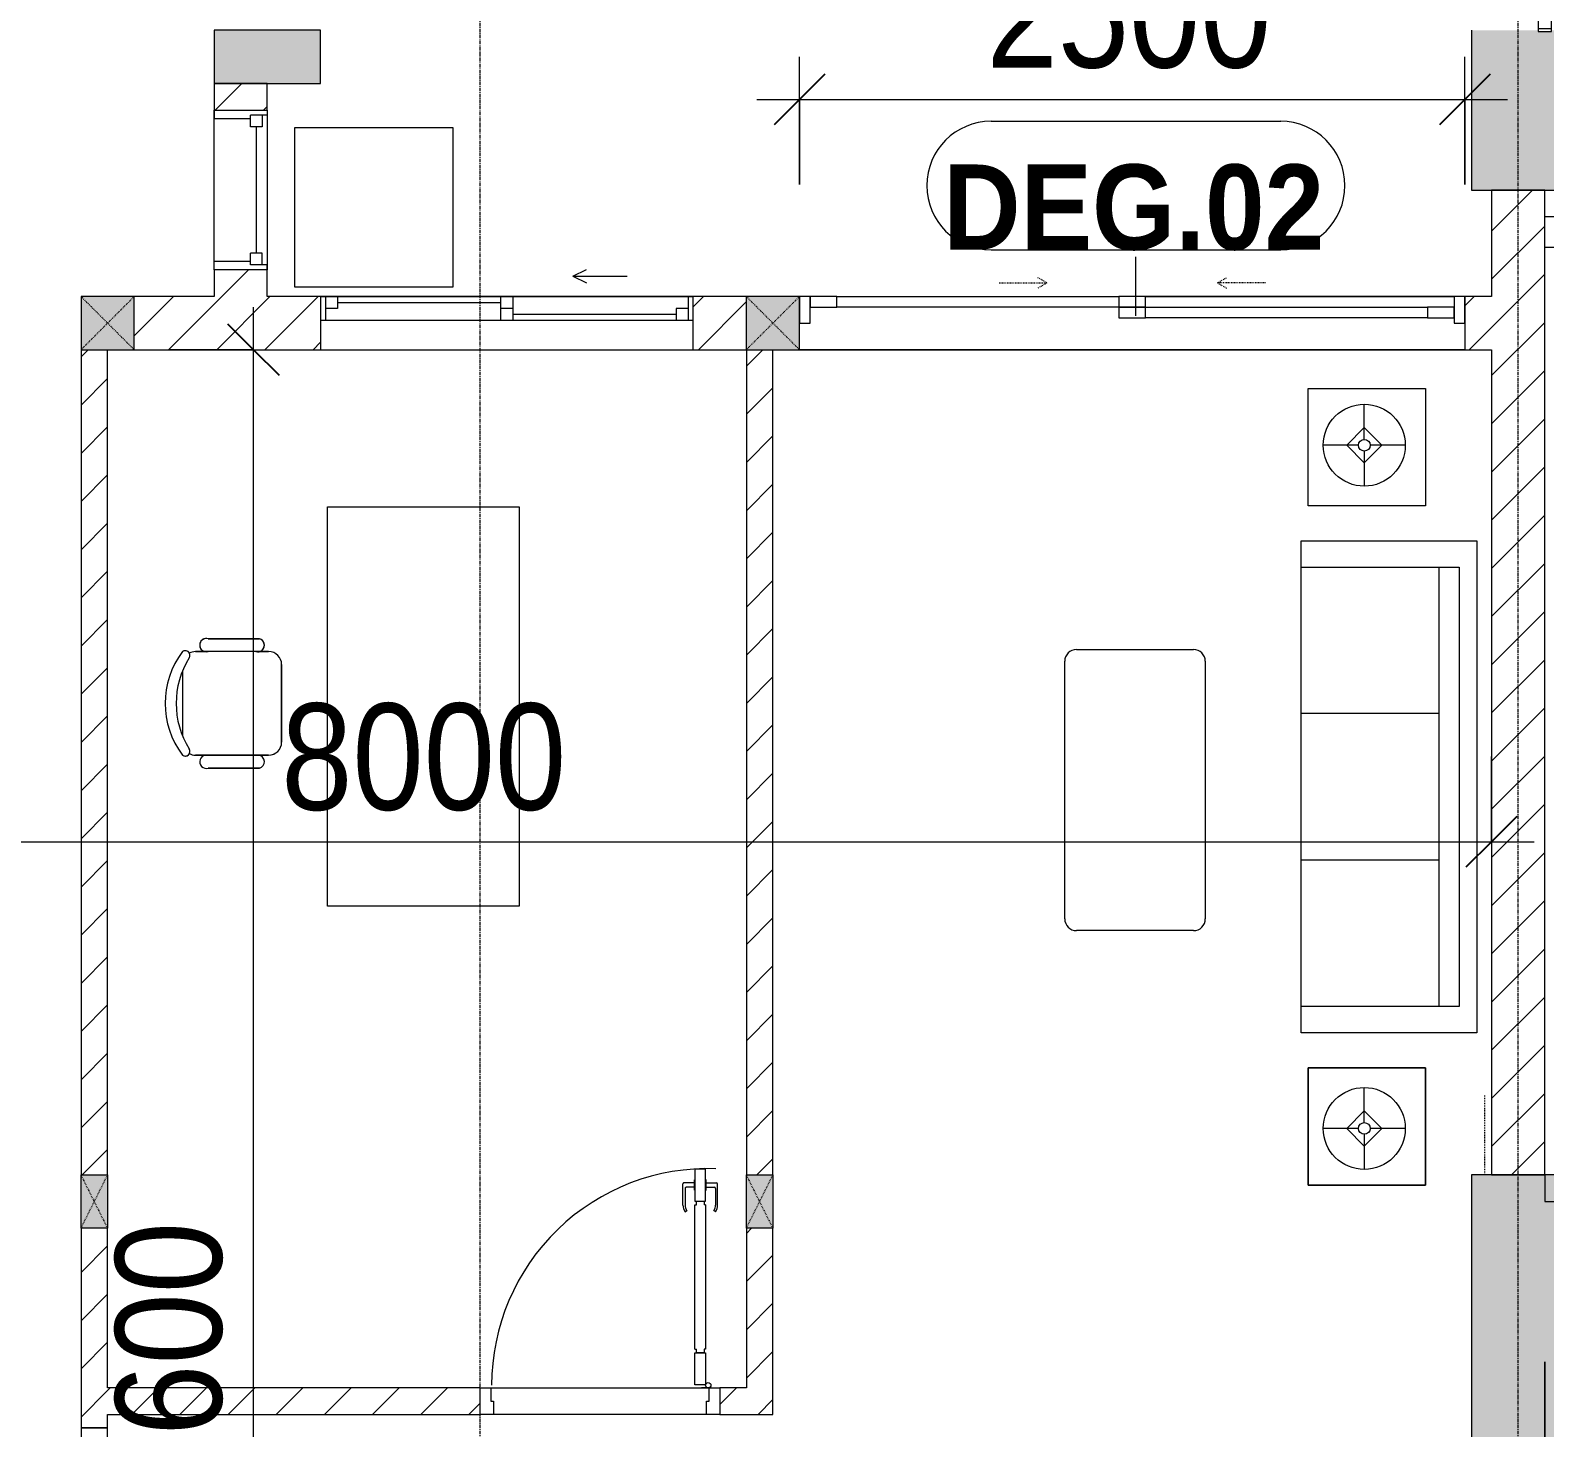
# Model space of a CAD drawing. Header units: millimetres. Extents: x 1591 to 239055, y -15958 to 83255.
# Drawn here: x 143042 to 148732, y 39287 to 44537 of the extents above; entities that cross this region are included whole.
import ezdxf

# ---------------------------------------------------------------- set-up
doc = ezdxf.new("R2010")
doc.units = ezdxf.units.MM
for name, pattern in [('Dash', [6, 3, -3]), ('Dash 1_8_', [6.35, 3.175, -3.175]), ('Grid Line', [22.225, 12.7, -3.175, 3.175, -3.175])]:
    doc.linetypes.add(name, pattern=pattern)
for name, color, linetype, lineweight in [('0-1', 250, 'Continuous', 5), ('A-ANNO-DIMS', 211, 'Continuous', 9), ('A-ANNO-DIMS-160', 211, 'Continuous', 9), ('A-AREA', 32, 'Dash 1_8_', 9), ('A-DETL-GENF-1', 9, 'Continuous', 9), ('A-DOOR', 31, 'Continuous', 9), ('A-DOOR-1', 254, 'Continuous', 9), ('A-DOOR-2', 9, 'Continuous', 9), ('A-DOOR-FRAM', 31, 'Continuous', 9), ('A-DOOR-HDLN', 31, 'Dash', 9), ('A-DOOR-IDEN', 31, 'Continuous', 9), ('A-FLOR-2', 9, 'Continuous', 9), ('A-FLOR-HRAL', 11, 'Continuous', 9), ('A-GLAZ', 151, 'Continuous', 9), ('A-WALL', 113, 'Continuous', 9), ('A-WALL-1', 253, 'Continuous', 18), ('A-WALL-2', 9, 'Continuous', 9), ('A-WALL-3', 113, 'Continuous', 18), ('A-WALL-PATT-1', 10, 'Continuous', 9), ('A-WALL-PATT-2', 111, 'Continuous', 9), ('G-IMPT-1', 254, 'Continuous', 9), ('I-FURN', 30, 'Continuous', 9), ('I-FURN-1', 254, 'Continuous', 9), ('M-EQPM', 50, 'Continuous', 9), ('S-COLS', 52, 'Continuous', 9), ('S-COLS-1', 52, 'Continuous', 5), ('S-COLS-2', 250, 'Continuous', 18), ('S-COLS-3', 254, 'Continuous', 9), ('S-COLS-4', 253, 'Continuous', 18), ('S-COLS-5', 52, 'Continuous', 18), ('S-COLS-HDLN', 52, 'Dash', 9), ('S-COLS-HDLN-1', 9, 'Dash', 9), ('S-GRID-1', 1, 'Grid Line', 9)]:
    doc.layers.add(name, color=color, linetype=linetype, lineweight=lineweight)
doc.styles.add('Arial_B_5', font='arialbd_0.ttf', dxfattribs={"width": 0.9, "height": 320})
doc.styles.add('UTM Avo', font='UTM Avo.ttf', dxfattribs={"width": 0.9, "height": 400})
doc.dimstyles.new('1_Dim_chi_tiet_2_5', dxfattribs={"dimscale": 304.8, "dimtxt": 399.720379, "dimasz": 0.629921, "dimexe": 0.524934, "dimexo": 0.0625, "dimgap": 0.052493, "dimtad": 1, "dimdec": 0, "dimrnd": 5, "dimzin": 0, "dimdsep": 46, "dimtxsty": 'UTM Avo', "dimblk1": 'OBLIQUE', "dimblk2": 'OBLIQUE', "dimsah": 1, "dimcen": 0.09, "dimdle": 0.524934, "dimazin": 0, "dimtfac": 1, "dimtdec": 4, "dimtix": 1, "dimtmove": 0, "dimatfit": 3, "dimfxl": 1.049869, "dimfxlon": 1, "dimtvp": 1, "dimtolj": 1, "dimtzin": 0, "dimarcsym": 2})
pattern_1 = [(45, (0, 0), (-90.50967, 90.50967), [])]
pattern_2 = [(45, (95879.7, 0), (-90.50967, 90.50967), [])]

# ---------------------------------------------------------------- blocks, each defined once
blk = doc.blocks.new('NCV_TKTC_KET CAU_rvt-1-TKCS_MB TẦNG 6-8')
at = {"layer": 'S-COLS-1'}
for points in [[(48252.6, 44336.9), (48252.6, 44536.9), (47852.6, 44536.9), (47852.6, 44336.9), (48053.7, 44336.9)], [(52922.6, 43936.9), (52927.6, 43936.9), (52927.6, 44462), (52922.6, 44462), (52922.6, 44512), (52927.6, 44512), (52927.6, 44536.9), (52877.6, 44536.9), (52877.6, 44532.4), (52827.6, 44532.4), (52827.6, 44536.9), (52577.6, 44536.9), (52577.6, 43936.9), (52889.8, 43936.9)], [(52577.6, 39236.9), (52927.6, 39236.9), (52927.6, 40236.9), (52577.6, 40236.9)]]:
    blk.add_hatch(color=256, dxfattribs=at).paths.add_polyline_path(points)
at = {"layer": 'S-COLS-2'}
for p, q in [((47852.6, 44536.9), (47852.6, 44336.9)), ((48252.6, 44536.9), (47852.6, 44536.9)), ((48252.6, 44336.9), (48252.6, 44536.9)), ((52577.6, 44536.9), (52577.6, 43936.9)), ((47852.6, 44336.9), (48252.6, 44336.9)), ((52577.6, 43936.9), (52927.6, 43936.9)), ((52927.6, 40236.9), (52577.6, 40236.9)), ((52577.6, 40236.9), (52577.6, 39236.9))]:
    blk.add_line(p, q, dxfattribs=at)
blk = doc.blocks.new('MAY GIAT - MAY GIAT_dwg-348053-TKCS_MB TẦNG 6-8')
at = {"layer": 'G-IMPT-1', "flags": 128}
blk.add_lwpolyline([(5, 596.6), (5, 2.3), (605, 2.3), (605, 596.6)], close=True, dxfattribs=at)
blk = doc.blocks.new('MAY GIAT - MAY GIAT-401071-TKCS_MB TẦNG 6-8')
at = {"layer": 'I-FURN-1'}
for p, q in [((5, -2.3), (605, -2.3)), ((5, -596.6), (5, -2.3)), ((605, -2.3), (605, -596.6)), ((605, -596.6), (5, -596.6))]:
    blk.add_line(p, q, dxfattribs=at)
at = {"extrusion": (0, 0, -1), "zscale": -1, "rotation": 180}
blk.add_blockref('MAY GIAT - MAY GIAT_dwg-348053-TKCS_MB TẦNG 6-8', (0, 0), dxfattribs=at)
blk = doc.blocks.new('LOBBY_SOFA_1 - LOBBY_SOFA_1-901197-TKCS_MB TẦNG 6-8')
at = {"layer": 'I-FURN'}
for p, q in [((-2128.3, 1548.5), (-1160.3, 1548.5)), ((-2172.3, 1064.5), (-2172.3, 1504.5)), ((-1116.3, 1504.5), (-1116.3, 1064.5)), ((-1160.3, 1020.5), (-2128.3, 1020.5)), ((-2688.2, 633.5), (-3128.2, 633.5)), ((-3128.2, 633.5), (-3128.2, 193.5)), ((-2688.2, 193.5), (-2688.2, 633.5)), ((-2556, 660), (-708, 660)), ((-2556, 0), (-2556, 660)), ((-2457, 66), (-2457, 660)), ((-1907, 143), (-1907, 660)), ((-1357, 143), (-1357, 660)), ((-807, 660), (-807, 66)), ((-708, 660), (-708, 0)), ((-575.9, 633.5), (-135.9, 633.5)), ((-575.9, 193.5), (-575.9, 633.5)), ((-135.9, 633.5), (-135.9, 193.5)), ((-2915.4, 445), (-2915.4, 577)), ((-348.6, 445), (-348.6, 577)), ((-2981.4, 423), (-2915.4, 489)), ((-2915.4, 489), (-2849.4, 423)), ((-348.6, 489), (-414.6, 423)), ((-282.6, 423), (-348.6, 489)), ((-2937.4, 423), (-3069.4, 423)), ((-2915.4, 357), (-2981.4, 423)), ((-2849.4, 423), (-2915.4, 357)), ((-2915.4, 269), (-2915.4, 401)), ((-2893.4, 423), (-2761.4, 423)), ((-370.6, 423), (-502.6, 423)), ((-414.6, 423), (-348.6, 357)), ((-348.6, 357), (-282.6, 423)), ((-348.6, 269), (-348.6, 401)), ((-326.6, 423), (-194.6, 423)), ((-3128.2, 193.5), (-2688.2, 193.5)), ((-135.9, 193.5), (-575.9, 193.5)), ((-807, 143), (-2457, 143)), ((-807, 66), (-2457, 66)), ((-708, 0), (-2556, 0))]:
    blk.add_line(p, q, dxfattribs=at)
for centre, radius in [((-2915.4, 423), 154), ((-348.6, 423), 154), ((-2915.4, 423), 22), ((-348.6, 423), 22)]:
    blk.add_circle(centre, radius, dxfattribs=at)
for centre, start, end in [((-2128.3, 1504.5), 90, 180), ((-1160.3, 1504.5), 0, 90), ((-2128.3, 1064.5), 180, 270), ((-1160.3, 1064.5), 270, 0)]:
    blk.add_arc(centre, 44, start, end, dxfattribs=at)
at = {"layer": 'I-FURN-1'}
for p, q in [((-2128.3, 1548.5), (-1160.3, 1548.5)), ((-2172.3, 1064.5), (-2172.3, 1504.5)), ((-1116.3, 1504.5), (-1116.3, 1064.5)), ((-1160.3, 1020.5), (-2128.3, 1020.5)), ((-3128.2, 633.5), (-2688.2, 633.5)), ((-3128.2, 193.5), (-3128.2, 633.5)), ((-2688.2, 633.5), (-2688.2, 193.5)), ((-2556, 660), (-708, 660)), ((-2556, 0), (-2556, 660)), ((-708, 660), (-708, 0)), ((-575.9, 633.5), (-135.9, 633.5)), ((-575.9, 193.5), (-575.9, 633.5)), ((-135.9, 633.5), (-135.9, 193.5)), ((-2688.2, 193.5), (-3128.2, 193.5)), ((-135.9, 193.5), (-575.9, 193.5)), ((-708, 0), (-2556, 0))]:
    blk.add_line(p, q, dxfattribs=at)
for centre, start, end in [((-2128.3, 1504.5), 90, 180), ((-1160.3, 1504.5), 0, 90), ((-2128.3, 1064.5), 180, 270), ((-1160.3, 1064.5), 270, 0)]:
    blk.add_arc(centre, 44, start, end, dxfattribs=at)
blk = doc.blocks.new('DOOR_CW_01 CANH MO-PANEL KINH - DIW_01-900x2200-CỬA GỖ VÂN LAMINATE-553393-TKCS_MB TẦNG 6-8')
at = {"layer": 'A-DETL-GENF-1'}
for p, q in [((-397, 872), (-357, 872)), ((-397, 752), (-397, 872)), ((-357, 872), (-357, 752)), ((-442, 737), (-442, 816.5)), ((-399, 820.5), (-438, 820.5)), ((-434, 799.5), (-434, 737)), ((-399, 803.5), (-430, 803.5)), ((-399, 831.8), (-397, 831.8)), ((-399, 792.2), (-399, 831.8)), ((-397, 792.2), (-397, 831.8)), ((-357, 792.2), (-357, 831.8)), ((-355, 831.8), (-357, 831.8)), ((-355, 792.2), (-355, 831.8)), ((-355, 820.5), (-316, 820.5)), ((-355, 803.5), (-324, 803.5)), ((-320, 799.5), (-320, 737)), ((-312, 737), (-312, 816.5)), ((-397, 792.2), (-399, 792.2)), ((-357, 752), (-397, 752)), ((-363, 752), (-391, 752)), ((-391, 752), (-391, 738)), ((-363, 738), (-363, 752)), ((-357, 792.2), (-355, 792.2)), ((-433.9, 711.2), (-427.3, 715.8)), ((-397, 738), (-391, 738)), ((-397, 738), (-397, 196)), ((-357, 738), (-363, 738)), ((-357, 196), (-357, 738)), ((-320.1, 711.2), (-326.7, 715.8)), ((-397, 196), (-391, 196)), ((-357, 182), (-397, 182)), ((-397, 182), (-397, 62)), ((-391, 196), (-391, 182)), ((-391, 182), (-363, 182)), ((-357, 196), (-363, 196)), ((-363, 182), (-363, 196)), ((-357, 62), (-357, 182)), ((-397, 62), (-357, 62))]:
    blk.add_line(p, q, dxfattribs=at)
blk.add_circle((-407, 60), 10, dxfattribs=at)
for centre, radius, start, end in [((-407, 60), 814, 360, 92), ((-438, 816.5), 4, 90, 180), ((-430, 799.5), 4, 90, 180), ((-324, 799.5), 4, 360, 90), ((-316, 816.5), 4, 0, 90), ((-397, 737), 45, 180, 215), ((-397, 737), 37, 180, 215), ((-357, 737), 37, 325, 0), ((-357, 737), 45, 325, 0)]:
    blk.add_arc(centre, radius, start, end, dxfattribs=at)
at = {"layer": 'A-DOOR-2'}
for p, q in [((-410, 50), (-450, 50)), ((-450, 50), (-450, -50)), ((-410, 0), (-410, 50)), ((-400, 0), (-410, 0)), ((-407, 50), (-382, 50)), ((-400, -50), (-400, 0)), ((410, 0), (400, 0)), ((400, 0), (400, -50)), ((450, 50), (410, 50)), ((410, 50), (410, 0)), ((450, -50), (450, 50)), ((-450, -50), (-400, -50)), ((400, -50), (450, -50))]:
    blk.add_line(p, q, dxfattribs=at)
blk = doc.blocks.new('DOOR_CW_01 CANH MO-PANEL KINH - DIW_01-900x2200-CỬA GỖ VÂN LAMINATE-553375-TKCS_MB TẦNG 6-8')
at = {"layer": 'A-DETL-GENF-1'}
for p, q in [((-397, -182), (-397, -62)), ((-397, -62), (-357, -62)), ((-357, -62), (-357, -182)), ((-357, -182), (-397, -182)), ((-397, -196), (-391, -196)), ((-397, -738), (-397, -196)), ((-391, -196), (-391, -182)), ((-391, -182), (-363, -182)), ((-363, -182), (-363, -196)), ((-357, -196), (-363, -196)), ((-357, -196), (-357, -738)), ((-442, -737), (-442, -816.5)), ((-434, -799.5), (-434, -737)), ((-433.9, -711.2), (-427.3, -715.8)), ((-397, -738), (-391, -738)), ((-391, -752), (-391, -738)), ((-357, -738), (-363, -738)), ((-363, -738), (-363, -752)), ((-320.1, -711.2), (-326.7, -715.8)), ((-320, -799.5), (-320, -737)), ((-312, -737), (-312, -816.5)), ((-399, -792.2), (-399, -831.8)), ((-397, -792.2), (-399, -792.2)), ((-357, -752), (-397, -752)), ((-397, -752), (-397, -872)), ((-397, -792.2), (-397, -831.8)), ((-363, -752), (-391, -752)), ((-357, -872), (-357, -752)), ((-357, -792.2), (-357, -831.8)), ((-357, -792.2), (-355, -792.2)), ((-355, -792.2), (-355, -831.8)), ((-399, -820.5), (-438, -820.5)), ((-399, -803.5), (-430, -803.5)), ((-399, -831.8), (-397, -831.8)), ((-355, -831.8), (-357, -831.8)), ((-355, -803.5), (-324, -803.5)), ((-355, -820.5), (-316, -820.5)), ((-397, -872), (-357, -872))]:
    blk.add_line(p, q, dxfattribs=at)
blk.add_circle((-407, -60), 10, dxfattribs=at)
for centre, radius, start, end in [((-407, -60), 814, 268, 0), ((-397, -737), 45, 145, 180), ((-397, -737), 37, 145, 180), ((-357, -737), 37, 0, 35), ((-357, -737), 45, 360, 35), ((-438, -816.5), 4, 180, 270), ((-430, -799.5), 4, 180, 270), ((-324, -799.5), 4, 270, 0), ((-316, -816.5), 4, 270, 0)]:
    blk.add_arc(centre, radius, start, end, dxfattribs=at)
at = {"layer": 'A-DOOR-2'}
for p, q in [((-450, -50), (-450, 50)), ((-450, 50), (-400, 50)), ((-400, 50), (-400, 0)), ((400, 0), (400, 50)), ((400, 50), (450, 50)), ((450, 50), (450, -50)), ((-410, -50), (-450, -50)), ((-410, 0), (-410, -50)), ((-400, 0), (-410, 0)), ((-407, -50), (-382, -50)), ((410, 0), (400, 0)), ((410, -50), (410, 0)), ((450, -50), (410, -50))]:
    blk.add_line(p, q, dxfattribs=at)
blk = doc.blocks.new('BAN LV A - BAN LV A_dwg_ban hoc2-348006-TKCS_MB TẦNG 6-8')
at = {"layer": 'I-FURN'}
for p, q in [((145.8, 437.4), (-145.8, 437.4)), ((-243, 354.4), (-243, 162)), ((-194.4, 388.8), (-194.4, 113.4)), ((194.4, 113.4), (194.4, 388.8)), ((194.4, 351.4), (194.4, 150.8)), ((243.7, 162), (243.7, 354.4)), ((-120.5, 64.8), (120.5, 64.8))]:
    blk.add_line(p, q, dxfattribs=at)
at = {"layer": 'I-FURN', "flags": 128}
blk.add_lwpolyline([(-737.8, 610.5), (-737.8, 1330.5), (-154.9, 1330.5), (762.2, 1330.5), (762.2, 610.5)], close=True, dxfattribs=at)
at = {"layer": 'I-FURN'}
for centre, radius, start, end in [((-145.8, 388.8), 48.6, 90, 180), ((145.8, 388.8), 48.6, 360, 90), ((-218.7, 347.3), 25.3, 343.7398, 163.7398), ((219.4, 347.3), 25.3, 16.2602, 170.7054), ((-218.7, 154.9), 25.3, 163.7398, 16.2602), ((219.4, 154.9), 25.3, 189.2946, 16.2602), ((-180.2, 75.4), 17.8, 57.9726, 216.6901), ((-145.8, 113.4), 48.6, 180, 207.5844), ((0, 324), 324, 233.1301, 306.8699), ((0, 359.3), 318.2, 237.5758, 302.4242), ((180.2, 75.4), 17.8, 323.3099, 122.0274), ((145.8, 113.4), 48.6, 332.4156, 0)]:
    blk.add_arc(centre, radius, start, end, dxfattribs=at)
blk = doc.blocks.new('BAN LV A - BAN LV A_dwg-348005-TKCS_MB TẦNG 6-8')
at = {"extrusion": (0, 0, -1), "zscale": -1, "rotation": 180}
blk.add_blockref('BAN LV A - BAN LV A_dwg_ban hoc2-348006-TKCS_MB TẦNG 6-8', (-729, 1383.7), dxfattribs=at)
blk = doc.blocks.new('BAN LV A - BAN LV A-401069-TKCS_MB TẦNG 6-8')
at = {"layer": 'I-FURN-1'}
for p, q in [((-8.8, -53.2), (1491.2, -53.2)), ((-8.8, -773.2), (-8.8, -53.2)), ((1491.2, -53.2), (1491.2, -773.2)), ((1491.2, -773.2), (-8.8, -773.2)), ((583.2, -946.3), (874.8, -946.3)), ((534.6, -1029.3), (534.6, -994.9)), ((923.4, -994.9), (923.4, -1032.3)), ((486, -1221.7), (486, -1029.3)), ((972.7, -1029.3), (972.7, -1221.7)), ((534.6, -1270.3), (534.6, -1235.9)), ((923.4, -1232.9), (923.4, -1270.3))]:
    blk.add_line(p, q, dxfattribs=at)
for centre, radius, start, end in [((583.2, -994.9), 48.6, 90, 180), ((874.8, -994.9), 48.6, 0, 90), ((510.3, -1036.4), 25.3, 16.2602, 163.7398), ((948.4, -1036.4), 25.3, 16.2602, 170.7054), ((510.3, -1228.8), 25.3, 163.7398, 343.7398), ((948.4, -1228.8), 25.3, 189.2946, 16.2602), ((548.9, -1308.3), 17.8, 119.404, 216.6901), ((583.2, -1270.3), 48.6, 180, 207.5844), ((874.8, -1270.3), 48.6, 332.4156, 0), ((909.2, -1308.3), 17.8, 323.3099, 60.596), ((729, -1059.7), 324, 233.1301, 306.8699)]:
    blk.add_arc(centre, radius, start, end, dxfattribs=at)
at = {"extrusion": (0, 0, -1), "zscale": -1, "rotation": 180}
blk.add_blockref('BAN LV A - BAN LV A_dwg-348005-TKCS_MB TẦNG 6-8', (0, 0), dxfattribs=at)
blk = doc.blocks.new('G1_SOF - BO TRU - 100x200-746114-TKCS_MB TẦNG 6-8')
at = {"layer": 'S-COLS'}
blk.add_hatch(color=256, dxfattribs=at).paths.add_polyline_path([(50, -100), (50, 100), (-50, 100), (-50, -100)])
at = {"layer": 'S-COLS-4'}
for p, q in [((-50, 100), (50, 100)), ((-50, -100), (-50, 100)), ((50, 100), (50, -100)), ((50, -100), (-50, -100))]:
    blk.add_line(p, q, dxfattribs=at)
at = {"layer": 'S-COLS-HDLN-1'}
for p, q in [((50, -100), (-50, 100)), ((-50, -100), (50, 100))]:
    blk.add_line(p, q, dxfattribs=at)
blk = doc.blocks.new('NCV_TKTC_TANG 6 - 8_rvt-2-TKCS_MB TẦNG 6-8')
at = {"layer": 'A-WALL-PATT-1'}
h = blk.add_hatch(dxfattribs=at)
h.set_pattern_fill('FP_1', color=256, style=0, pattern_type=2)
h.set_pattern_definition(pattern_1)
h.paths.add_polyline_path([(47452.6, 38287.8), (47452.6, 38387.4), (47352.6, 38387.4), (47352.6, 38287.8)])
h.paths.add_polyline_path([(47352.6, 39287.4), (47452.6, 39287.4), (47452.6, 40036.9), (47352.6, 40036.9)])
h.paths.add_polyline_path([(47432.1, 40236.9), (47452.6, 40236.9), (47452.6, 43336.9), (47352.6, 43336.9), (47352.6, 40236.9)])
h = blk.add_hatch(dxfattribs=at)
h.set_pattern_fill('FP_1', color=256, style=0, pattern_type=2)
h.set_pattern_definition(pattern_1)
h.paths.add_polyline_path([(49952.6, 39436.9), (49952.6, 40036.9), (49852.6, 40036.9), (49852.6, 39436.9)])
h.paths.add_polyline_path([(49952.6, 40236.9), (49952.6, 43336.9), (49852.6, 43336.9), (49852.6, 40236.9)])
h = blk.add_hatch(dxfattribs=at)
h.set_pattern_fill('FP_1', color=256, style=0, pattern_type=2)
h.set_pattern_definition(pattern_1)
h.paths.add_polyline_path([(49952.6, 39336.9), (49952.6, 39436.9), (49752.6, 39436.9), (49752.6, 39336.9)])
h.paths.add_polyline_path([(48852.6, 39336.9), (48852.6, 39436.9), (47452.6, 39436.9), (47452.6, 39336.9), (48053.7, 39336.9)])
at = {"layer": 'A-FLOR-2'}
for p, q in [((52512.6, 43536.9), (51352.6, 43536.9)), ((52552.6, 43336.9), (50052.6, 43336.9)), ((50052.6, 43336.9), (52552.6, 43336.9)), ((48892.6, 39436.9), (49712.6, 39436.9)), ((49702.6, 39336.9), (48902.6, 39336.9))]:
    blk.add_line(p, q, dxfattribs=at)
at = {"layer": 'A-WALL-1'}
for p, q in [((47352.6, 43336.9), (47352.6, 40236.9)), ((47452.6, 40236.9), (47452.6, 43336.9)), ((49852.6, 43336.9), (49852.6, 40236.9)), ((49952.6, 40236.9), (49952.6, 43336.9)), ((53054.6, 40236.9), (52852.6, 40236.9)), ((52852.6, 40236.9), (52852.6, 40136.9)), ((52852.6, 40136.9), (53054.6, 40136.9)), ((47352.6, 40036.9), (47352.6, 39287.4)), ((47452.6, 39436.9), (47452.6, 40036.9)), ((49852.6, 40036.9), (49852.6, 39436.9)), ((49952.6, 39436.9), (49952.6, 40036.9)), ((48852.6, 39436.9), (47452.6, 39436.9)), ((48852.6, 39336.9), (48852.6, 39436.9)), ((49852.6, 39436.9), (49752.6, 39436.9)), ((49752.6, 39436.9), (49752.6, 39336.9)), ((49952.6, 39336.9), (49952.6, 39436.9)), ((47452.6, 39287.4), (47452.6, 39336.9)), ((47452.6, 39336.9), (48852.6, 39336.9)), ((49752.6, 39336.9), (49952.6, 39336.9)), ((47352.6, 39287.4), (47452.6, 39287.4))]:
    blk.add_line(p, q, dxfattribs=at)
at = {"layer": 'A-WALL-2'}
for p, q in [((48892.6, 39436.9), (49712.6, 39436.9)), ((49702.6, 39336.9), (48902.6, 39336.9))]:
    blk.add_line(p, q, dxfattribs=at)
at = {"layer": 'A-DOOR-1'}
for name, p, rotation in [('DOOR_CW_01 CANH MO-PANEL KINH - DIW_01-900x2200-CỬA GỖ VÂN LAMINATE-553375-TKCS_MB TẦNG 6-8', (49302.6, 39386.9), 180), ('DOOR_CW_01 CANH MO-PANEL KINH - DIW_01-900x2200-CỬA GỖ VÂN LAMINATE-553393-TKCS_MB TẦNG 6-8', (47402.6, 38837.4), 89.99999999999991)]:
    blk.add_blockref(name, p, dxfattribs=dict(at, rotation=rotation))
at = {"layer": 'I-FURN-1'}
for name, p, rotation in [('MAY GIAT - MAY GIAT-401071-TKCS_MB TẦNG 6-8', (48752.6, 44177.4), 270.0000000000001), ('LOBBY_SOFA_1 - LOBBY_SOFA_1-901197-TKCS_MB TẦNG 6-8', (52597.6, 43326.9), 89.99999999999984), ('BAN LV A - BAN LV A-401069-TKCS_MB TẦNG 6-8', (49052.6, 42737.4), 270.0000000000001)]:
    blk.add_blockref(name, p, dxfattribs=dict(at, rotation=rotation))
at = {"layer": 'S-COLS-3'}
for p in [(47402.6, 40136.9), (49902.6, 40136.9)]:
    blk.add_blockref('G1_SOF - BO TRU - 100x200-746114-TKCS_MB TẦNG 6-8', p, dxfattribs=at)
blk = doc.blocks.new('G1_SOF - BO TRU - 200x200-3056268-TKCS_MB TẦNG 6-8')
at = {"layer": 'S-COLS'}
blk.add_hatch(color=256, dxfattribs=at).paths.add_polyline_path([(100, -100), (100, 100), (-100, 100), (-100, -100)])
at = {"layer": 'S-COLS-5'}
for p, q in [((100, 100), (-100, 100)), ((-100, 100), (-100, -100)), ((100, -100), (100, 100)), ((-100, -100), (100, -100))]:
    blk.add_line(p, q, dxfattribs=at)
at = {"layer": 'S-COLS-HDLN'}
for p, q in [((100, 100), (-100, -100)), ((-100, 100), (100, -100))]:
    blk.add_line(p, q, dxfattribs=at)
blk = doc.blocks.new('TKTC_XREF_251221_MB TANG 2-7 - TKTC_XREF_251221_MB TANG 2-7-2039446-TKCS_MB TẦNG 6-8')
at = {"layer": 'M-EQPM'}
for p, q in [((19200, 26600), (19240, 26600)), ((19240, 26484.2), (19200, 26484.2))]:
    blk.add_line(p, q, dxfattribs=at)
blk = doc.blocks.new('DEG_02-DEG_03 - DEG_02-2500x2400mm-CỬA ĐI 02 CÁNH TRƯỢT-625766-TKCS_MB TẦNG 6-8')
at = {"layer": 'A-DOOR'}
for p, q in [((-1110, 100), (-1210, 100)), ((-1210, 100), (-1210, 60)), ((-1210, 60), (-1110, 60)), ((-1110, 60), (-1110, 100)), ((-1110, 100), (-50, 100)), ((-50, 60), (-1110, 60)), ((50, 100), (-50, 100)), ((-50, 100), (-50, 60)), ((50, 60), (-50, 60)), ((-50, 60), (-50, 20)), ((-50, 60), (50, 60)), ((50, 60), (50, 100)), ((50, 20), (50, 60)), ((50, 60), (1110, 60)), ((1210, 60), (1110, 60)), ((1110, 60), (1110, 20)), ((1210, 20), (1210, 60)), ((-50, 20), (50, 20)), ((1110, 20), (50, 20)), ((1110, 20), (1210, 20))]:
    blk.add_line(p, q, dxfattribs=at)
at = {"layer": 'A-DOOR-FRAM'}
for p, q in [((-1210, 100), (-1250, 100)), ((-1250, 100), (-1250, 0)), ((-1210, 0), (-1210, 100)), ((1250, 100), (1210, 100)), ((1210, 100), (1210, 0)), ((1250, 0), (1250, 100)), ((-1250, 0), (-1210, 0)), ((1210, 0), (1250, 0))]:
    blk.add_line(p, q, dxfattribs=at)
at = {"layer": 'A-DOOR-HDLN'}
for p, q in [((-320.4, 151.1), (-355, 171.1)), ((320.4, 151.1), (355, 171.1)), ((-500.4, 151.1), (-320.4, 151.1)), ((-320.4, 151.1), (-355, 131.1)), ((320.4, 151.1), (355, 131.1)), ((500.4, 151.1), (320.4, 151.1))]:
    blk.add_line(p, q, dxfattribs=at)
blk = doc.blocks.new('1_FAMILY RVT - W01-WxH 1400x1400xmm-389822-TKCS_MB TẦNG 6-8')
at = {"layer": 'A-GLAZ'}
for p, q in [((248.4, 172.39), (299.2, 197.79)), ((248.4, 172.39), (299.2, 146.99)), ((248.4, 172.39), (451.6, 172.39)), ((-700, 96.19), (-700, -103.81)), ((700, 96.19), (-700, 96.19)), ((-700, 96.19), (-636.5, 96.19)), ((-680.95, 96.19), (-680.95, 7.29)), ((-636.5, 96.19), (-22.225, 96.19)), ((-636.5, 96.19), (-636.5, 51.74)), ((-636.5, 73.965), (-22.225, 73.965)), ((-22.225, 7.29), (-22.225, 96.19)), ((-22.225, 96.19), (22.225, 96.19)), ((22.225, 96.19), (680.95, 96.19)), ((22.225, 96.19), (22.225, 7.29)), ((680.95, 96.19), (700, 96.19)), ((680.95, 96.19), (680.95, 7.29)), ((700, -103.81), (700, 96.19)), ((-700, 7.29), (-680.95, 7.29)), ((-636.5, 51.74), (-680.95, 51.74)), ((-680.95, 7.29), (-22.225, 7.29)), ((22.225, 51.74), (-22.225, 51.74)), ((-22.225, 7.29), (22.225, 7.29)), ((22.225, 29.515), (636.5, 29.515)), ((22.225, 7.29), (636.5, 7.29)), ((636.5, 51.74), (636.5, 7.29)), ((680.95, 51.74), (636.5, 51.74)), ((636.5, 7.29), (700, 7.29)), ((-700, -103.81), (700, -103.81))]:
    blk.add_line(p, q, dxfattribs=at)
blk = doc.blocks.new('Railing - 50 x 10mm-1251311-TKCS_MB TẦNG 6-8')
at = {"layer": 'A-FLOR-HRAL'}
for p, q in [((25, 5), (-25, 5)), ((-25, 5), (-25, -5)), ((25, -5), (25, 5)), ((-25, -5), (25, -5))]:
    blk.add_line(p, q, dxfattribs=at)
blk = doc.blocks.new('Railing - Railing-3827953-TKCS_MB TẦNG 6-8')
at = {"layer": 'A-FLOR-HRAL'}
for p, q in [((52877.6, 45682), (48857.6, 45682)), ((52847.6, 45652), (52827.6, 45632)), ((52877.6, 45682), (52857.6, 45662)), ((52877.6, 45662), (52877.6, 45682)), ((52877.6, 44542.4), (52877.6, 45652)), ((48857.6, 45632), (52827.6, 45632)), ((52827.6, 45632), (52827.6, 44542.4))]:
    blk.add_line(p, q, dxfattribs=at)
for p, rotation in [((48852.6, 45657), 270), ((52852.6, 45657), 180), ((52852.6, 44537.4), 180)]:
    blk.add_blockref('Railing - 50 x 10mm-1251311-TKCS_MB TẦNG 6-8', p, dxfattribs=dict(rotation=rotation))
blk = doc.blocks.new('M_Fixed - 600 x 1400mm-2135871-TKCS_MB TẦNG 6-8')
at = {"layer": 'A-GLAZ'}
for p, q in [((-300, 87), (-268, 87)), ((-268, -50), (-268, 87)), ((268, -50), (268, 87)), ((300, 87), (268, 87)), ((-281, -113), (-281, -50)), ((-281, -50), (-237, -50)), ((-237, -94), (-237, -50)), ((237, -50), (281, -50)), ((237, -94), (237, -50)), ((281, -113), (281, -50)), ((-300, -113), (-281, -113)), ((-281, -94), (-237, -94)), ((-237, -72), (237, -72)), ((281, -94), (237, -94)), ((298.9, -113), (281, -113))]:
    blk.add_line(p, q, dxfattribs=at)
blk = doc.blocks.new('DIMBLOCK104-TKCS_MB TẦNG 6-8')
at = {"layer": 'A-ANNO-DIMS-160'}
for p, q in [((140532.3, 41808.7), (140532.3, 41328.7)), ((140532.3, 41488.7), (140532.3, 41808.7)), ((148532.3, 41808.7), (148532.3, 41328.7)), ((148532.3, 41488.7), (148532.3, 41808.7)), ((140372.3, 41488.7), (148692.3, 41488.7))]:
    blk.add_line(p, q, dxfattribs=at)
at = {"layer": 'A-ANNO-DIMS-160', "lineweight": 25}
for p, q in [((140532.3, 41488.7), (140628.3, 41584.7)), ((148532.3, 41488.7), (148628.3, 41584.7)), ((140532.3, 41488.7), (140436.3, 41392.7)), ((148532.3, 41488.7), (148436.3, 41392.7))]:
    blk.add_line(p, q, dxfattribs=at)
at = {"layer": 'A-ANNO-DIMS-160', "color": 0, "insert": (143984.5, 42008.4), "char_height": 400, "width": 1314.636, "attachment_point": 1, "line_spacing_factor": 1.110334, "style": 'UTM Avo'}
blk.add_mtext('8000', dxfattribs=at)
blk = doc.blocks.new('_Oblique')
at = {"color": 0, "linetype": 'ByBlock', "lineweight": -2}
blk.add_line((-0.5, -0.5), (0.5, 0.5), dxfattribs=at)
blk = doc.blocks.new('DIMBLOCK105-TKCS_MB TẦNG 6-8')
at = {"layer": 'A-ANNO-DIMS-160'}
for p, q in [((148732.3, 39534.8), (148732.3, 39054.8)), ((148732.3, 39214.8), (148732.3, 39534.8)), ((156732.3, 39534.8), (156732.3, 39054.8)), ((156732.3, 39214.8), (156732.3, 39534.8)), ((148572.3, 39214.8), (156892.3, 39214.8))]:
    blk.add_line(p, q, dxfattribs=at)
at = {"layer": 'A-ANNO-DIMS-160', "lineweight": 25}
for p, q in [((148732.3, 39214.8), (148828.3, 39310.8)), ((156732.3, 39214.8), (156828.3, 39310.8)), ((148732.3, 39214.8), (148636.3, 39118.8)), ((156732.3, 39214.8), (156636.3, 39118.8))]:
    blk.add_line(p, q, dxfattribs=at)
at = {"layer": 'A-ANNO-DIMS-160', "color": 0, "insert": (152184.5, 39734.4), "char_height": 400, "width": 1314.636, "attachment_point": 1, "line_spacing_factor": 1.110334, "style": 'UTM Avo'}
blk.add_mtext('8000', dxfattribs=at)
blk = doc.blocks.new('DIMBLOCK155-TKCS_MB TẦNG 6-8')
at = {"layer": 'A-ANNO-DIMS-160'}
for p, q in [((143880.5, 35577.4), (143880.5, 43496.9)), ((143560.5, 43336.9), (144040.5, 43336.9)), ((143880.5, 43336.9), (143560.5, 43336.9)), ((143560.5, 35737.4), (144040.5, 35737.4)), ((143880.5, 35737.4), (143560.5, 35737.4))]:
    blk.add_line(p, q, dxfattribs=at)
at = {"layer": 'A-ANNO-DIMS-160', "lineweight": 25}
for p, q in [((143880.5, 43336.9), (143784.5, 43432.9)), ((143880.5, 43336.9), (143976.5, 43240.9)), ((143880.5, 35737.4), (143784.5, 35833.4)), ((143880.5, 35737.4), (143976.5, 35641.4))]:
    blk.add_line(p, q, dxfattribs=at)
at = {"layer": 'A-ANNO-DIMS-160', "color": 0, "insert": (143360.9, 38989.4), "char_height": 400, "width": 1314.636, "attachment_point": 1, "rotation": 90, "line_spacing_factor": 1.110334, "style": 'UTM Avo'}
blk.add_mtext('7600', dxfattribs=at)
blk = doc.blocks.new('DIMBLOCK193-TKCS_MB TẦNG 6-8')
at = {"layer": 'A-ANNO-DIMS-160'}
for p, q in [((145932.3, 43957.4), (145932.3, 44437.4)), ((148432.3, 43957.4), (148432.3, 44437.4)), ((145772.3, 44277.4), (148592.3, 44277.4)), ((145932.3, 44277.4), (145932.3, 43957.4)), ((148432.3, 44277.4), (148432.3, 43957.4))]:
    blk.add_line(p, q, dxfattribs=at)
at = {"layer": 'A-ANNO-DIMS-160', "lineweight": 25}
for p, q in [((145932.3, 44277.4), (146028.3, 44373.4)), ((148432.3, 44277.4), (148528.3, 44373.4)), ((145932.3, 44277.4), (145836.3, 44181.4)), ((148432.3, 44277.4), (148336.3, 44181.4))]:
    blk.add_line(p, q, dxfattribs=at)
at = {"layer": 'A-ANNO-DIMS-160', "color": 0, "insert": (146634.5, 44797), "char_height": 400, "width": 1314.636, "attachment_point": 1, "line_spacing_factor": 1.110334, "style": 'UTM Avo'}
blk.add_mtext('2500', dxfattribs=at)
blk = doc.blocks.new('STN_Door Tag - STN_Door Tag-1788670-TKCS_MB TẦNG 6-8')
at = {"layer": 'A-DOOR-IDEN'}
for p, q in [((-3.37, 1.495), (3.431, 1.495)), ((-3.37, -1.524), (3.431, -1.524))]:
    blk.add_line(p, q, dxfattribs=at)
for centre, start, end in [((-3.37, -0.015), 90, 270), ((3.431, -0.015), 270, 90)]:
    blk.add_arc(centre, 1.509, start, end, dxfattribs=at)

msp = doc.modelspace()

# ---------------------------------------------------------------- hatches: boundary and pattern name
at = {"layer": 'A-WALL-PATT-2'}
h = msp.add_hatch(dxfattribs=at)
h.set_pattern_fill('FP_1', color=256, style=0, pattern_type=2)
h.set_pattern_definition(pattern_2)
h.paths.add_polyline_path([(143932.3, 43536.9), (143932.3, 43636.9), (143732.3, 43636.9), (143732.3, 43536.9)])
h.paths.add_polyline_path([(143932.3, 44236.9), (143932.3, 44336.9), (143732.3, 44336.9), (143732.3, 44236.9)])
h = msp.add_hatch(dxfattribs=at)
h.set_pattern_fill('FP_1', color=256, style=0, pattern_type=2)
h.set_pattern_definition(pattern_2)
h.paths.add_polyline_path([(148532.3, 40236.9), (148732.3, 40236.9), (148732.3, 43936.9), (148532.3, 43936.9), (148532.3, 40551.1)])
h = msp.add_hatch(dxfattribs=at)
h.set_pattern_fill('FP_1', color=256, style=0, pattern_type=2)
h.set_pattern_definition(pattern_2)
h.paths.add_polyline_path([(148532.3, 43336.9), (148532.3, 43536.9), (148432.3, 43536.9), (148432.3, 43336.9)])
h.paths.add_polyline_path([(145932.2, 43336.9), (145932.3, 43336.9), (145932.2, 43337)])
h.paths.add_polyline_path([(145532.3, 43336.9), (145732.2, 43336.9), (145732.2, 43536.9), (145532.3, 43536.9)])
h.paths.add_polyline_path([(144132.3, 43336.9), (144132.3, 43536.9), (143432.3, 43536.9), (143432.3, 43336.9), (143933.4, 43336.9)])

# ---------------------------------------------------------------- linework, layer by layer
at = {"layer": 'A-AREA'}
msp.add_line((148507.3, 40236.9), (148507.3, 40536.9), dxfattribs=at)
at = {"layer": 'A-DOOR-IDEN'}
msp.add_line((147195.7, 43464.1), (147196, 43685.7), dxfattribs=at)
at = {"layer": 'A-WALL'}
for p, q in [((143732.3, 43636.9), (143732.3, 44236.9)), ((143932.3, 44236.9), (143932.3, 43636.9)), ((147232.3, 43536.9), (148392.3, 43536.9)), ((148432.3, 43336.9), (145932.3, 43336.9))]:
    msp.add_line(p, q, dxfattribs=at)
at = {"layer": 'A-WALL-3'}
for p, q in [((143932.3, 44336.9), (143732.3, 44336.9)), ((143732.3, 44336.9), (143732.3, 44236.9)), ((143932.3, 44236.9), (143932.3, 44336.9)), ((143732.3, 44236.9), (143932.3, 44236.9)), ((148532.3, 43936.9), (148532.3, 43536.9)), ((148732.3, 43936.9), (148532.3, 43936.9)), ((148732.3, 40236.9), (148732.3, 43936.9)), ((143932.3, 43636.9), (143732.3, 43636.9)), ((143732.3, 43636.9), (143732.3, 43536.9)), ((143932.3, 43536.9), (143932.3, 43636.9)), ((143732.3, 43536.9), (143432.3, 43536.9)), ((144132.3, 43536.9), (143932.3, 43536.9)), ((145732.2, 43536.9), (145532.3, 43536.9)), ((145932.3, 43336.9), (145932.3, 43536.9)), ((148532.3, 43536.9), (148432.3, 43536.9)), ((148432.3, 43536.9), (148432.3, 43336.9)), ((143432.3, 43336.9), (144132.3, 43336.9)), ((145532.3, 43336.9), (145732.2, 43336.9)), ((148432.3, 43336.9), (148532.3, 43336.9)), ((148532.3, 43336.9), (148532.3, 40236.9)), ((148532.3, 40236.9), (148732.3, 40236.9))]:
    msp.add_line(p, q, dxfattribs=at)
at = {"layer": 'S-GRID-1'}
for p, q in [((144732.3, 19149.4), (144732.3, 77012.5)), ((148632.3, 19149.4), (148632.3, 77012.5))]:
    msp.add_line(p, q, dxfattribs=at)

# ---------------------------------------------------------------- block references
at = {"layer": '0-1'}
for name in ['NCV_TKTC_KET CAU_rvt-1-TKCS_MB TẦNG 6-8', 'NCV_TKTC_TANG 6 - 8_rvt-2-TKCS_MB TẦNG 6-8']:
    msp.add_blockref(name, (95879.7, 0), dxfattribs=at)
at = {"layer": 'A-DOOR'}
msp.add_blockref('DEG_02-DEG_03 - DEG_02-2500x2400mm-CỬA ĐI 02 CÁNH TRƯỢT-625766-TKCS_MB TẦNG 6-8', (147182.3, 43436.9), dxfattribs=at)
at = {"layer": 'A-DOOR-IDEN', "xscale": 159.9999999999999, "yscale": 159.9999999999999, "zscale": 159.9999999999999}
msp.add_blockref('STN_Door Tag - STN_Door Tag-1788670-TKCS_MB TẦNG 6-8', (147191.2, 43956), dxfattribs=at)
at = {"layer": 'A-FLOR-HRAL'}
msp.add_blockref('Railing - Railing-3827953-TKCS_MB TẦNG 6-8', (95879.7, 0), dxfattribs=at)
at = {"layer": 'A-GLAZ', "rotation": 90}
msp.add_blockref('M_Fixed - 600 x 1400mm-2135871-TKCS_MB TẦNG 6-8', (143819.3, 43936.9), dxfattribs=at)
at = {"layer": 'A-GLAZ'}
msp.add_blockref('1_FAMILY RVT - W01-WxH 1400x1400xmm-389822-TKCS_MB TẦNG 6-8', (144832.3, 43440.7), dxfattribs=at)
at = {"layer": 'M-EQPM'}
msp.add_blockref('TKTC_XREF_251221_MB TANG 2-7 - TKTC_XREF_251221_MB TANG 2-7-2039446-TKCS_MB TẦNG 6-8', (129532.3, 17236.9), dxfattribs=at)
at = {"layer": 'S-COLS'}
for p in [(143332.3, 43436.9), (145832.2, 43436.9)]:
    msp.add_blockref('G1_SOF - BO TRU - 200x200-3056268-TKCS_MB TẦNG 6-8', p, dxfattribs=at)

# ---------------------------------------------------------------- texts
at = {"layer": 'A-DOOR-IDEN', "insert": (147187.9, 43870.6), "char_height": 320, "width": 1467.36, "attachment_point": 5, "line_spacing_factor": 0.936439, "style": 'Arial_B_5'}
msp.add_mtext('\\pt7.2,14.4,21.6,28.8,36,43.2,50.4,57.6,64.8,72,79.2,86.4,93.6,100.8,108,115.2,122.4,129.6,136.8,144,151.2,158.4,165.6,172.8,180,187.2,194.4,201.6,208.8,216,223.2,230.4;DEG.02', dxfattribs=at)

# ---------------------------------------------------------------- dimensions: what is measured, and where the dimension line sits
at = {"layer": 'A-ANNO-DIMS'}
for base, p1, p2, override, picture, middle in [((148432.3, 44277.4), (145932.3, 43957.4), (148432.3, 43957.4), {"dimpost": '<>', "dimfxl": 2500}, 'DIMBLOCK193-TKCS_MB TẦNG 6-8', (147182.3, 44500.4)), ((148532.3, 41488.7), (140532.3, 41808.7), (148532.3, 41808.7), {"dimpost": '<>', "dimfxl": 8000}, 'DIMBLOCK104-TKCS_MB TẦNG 6-8', (144532.3, 41711.7)), ((156732.3, 39214.8), (148732.3, 39534.8), (156732.3, 39534.8), {"dimpost": '<>', "dimfxl": 8000}, 'DIMBLOCK105-TKCS_MB TẦNG 6-8', (152732.3, 39437.8))]:
    dim = msp.add_linear_dim(base=base, p1=p1, p2=p2, dimstyle='1_Dim_chi_tiet_2_5', override=override, dxfattribs=at)
    dim.commit()
    dim.dimension.update_dxf_attribs({"geometry": picture, "text_midpoint": middle})
dim = msp.add_linear_dim(base=(143880.5326, 43336.936), p1=(143560.5326, 35737.3629), p2=(143560.5326, 43336.936), angle=90, dimstyle='1_Dim_chi_tiet_2_5', override={"dimpost": '<>', "dimfxl": 7599.573178}, dxfattribs=at)
dim.commit()
dim.dimension.update_dxf_attribs({"geometry": 'DIMBLOCK155-TKCS_MB TẦNG 6-8', "text_midpoint": (143657.5405, 39537.1494)})

doc.saveas('drawing.dxf')
